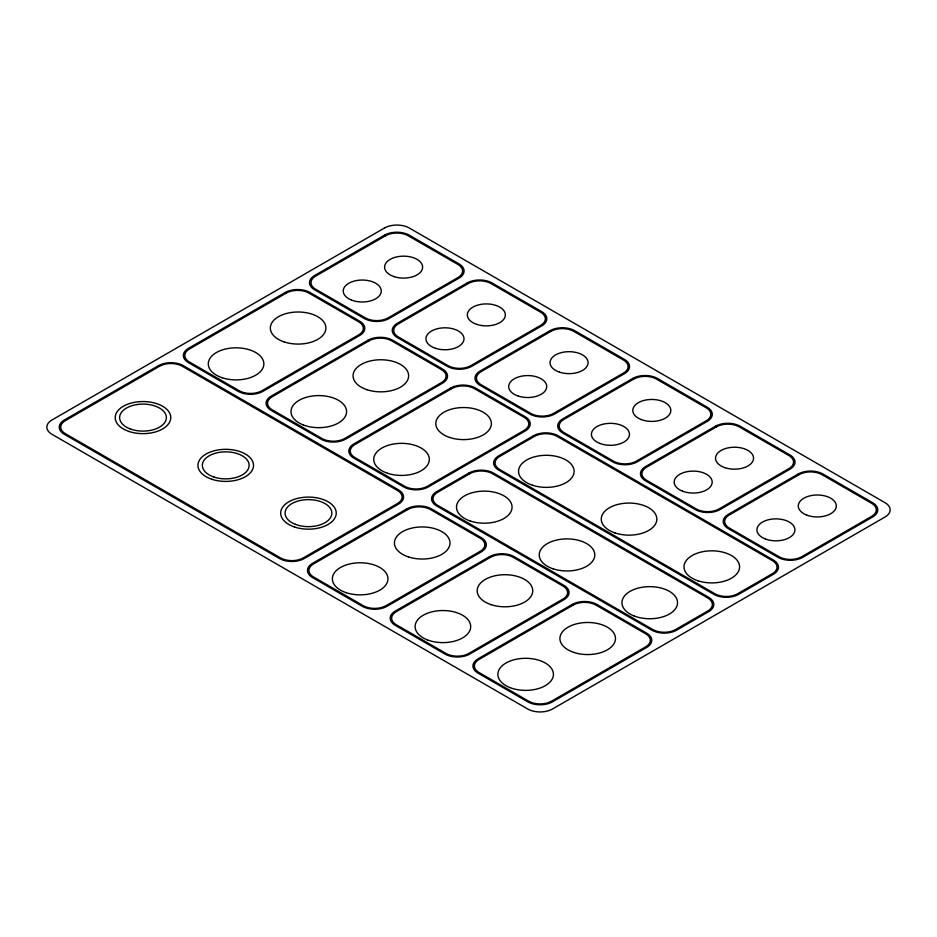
<?xml version="1.0" encoding="UTF-8"?>
<svg xmlns="http://www.w3.org/2000/svg" width="937" height="937" viewBox="0 0 937 937"><rect width="100%" height="100%" fill="white"/><g stroke="black" fill="none" stroke-linecap="round" stroke-linejoin="round"><path stroke-width="1.41" d="M384.475 228.019L51.98 419.987A17.545 10.131 0 0 0 51.98 434.311L527.707 708.981A17.545 10.131 0 0 0 552.525 708.981L885.02 517.013A17.545 10.131 0 0 0 885.02 502.689L409.293 228.019A17.545 10.131 0 0 0 384.475 228.019M158.505 365.653L64.384 419.987A17.545 10.131 0 0 0 64.384 434.311L279.495 558.511A17.545 10.131 0 0 0 304.326 558.511L398.436 504.176A17.545 10.131 0 0 0 398.436 489.84L183.324 365.653A17.545 10.131 0 0 0 158.505 365.653M285.188 292.508L188.489 348.341A17.545 10.131 0 0 0 188.489 362.666L238.139 391.326A17.545 10.131 0 0 0 262.957 391.326L359.656 335.505A17.545 10.131 0 0 0 359.656 321.168L310.006 292.508A17.545 10.131 0 0 0 285.188 292.508M384.475 235.187L314.668 275.49A17.545 10.131 0 0 0 314.668 289.826L364.306 318.486A17.545 10.131 0 0 0 389.124 318.486L458.931 278.184A17.545 10.131 0 0 0 458.931 263.847L409.293 235.187A17.545 10.131 0 0 0 384.475 235.187M159.536 366.25L65.426 420.584A16.093 9.288 0 0 0 65.426 433.714L280.538 557.913A16.093 9.288 0 0 0 303.283 557.913L397.393 503.579A16.093 9.288 0 0 0 397.393 490.438L182.282 366.25A16.093 9.288 0 0 0 159.536 366.25M286.218 293.105L189.532 348.939A16.093 9.288 0 0 0 189.532 362.069L239.169 390.729A16.093 9.288 0 0 0 261.915 390.729L358.613 334.907A16.093 9.288 0 0 0 358.613 321.766L308.976 293.105A16.093 9.288 0 0 0 286.218 293.105M385.505 235.784L315.699 276.087A16.093 9.288 0 0 0 315.699 289.228L365.336 317.889A16.093 9.288 0 0 0 388.094 317.889L457.9 277.586A16.093 9.288 0 0 0 457.9 264.445L408.263 235.784A16.093 9.288 0 0 0 385.505 235.784M367.925 340.272L271.226 396.105A17.545 10.131 0 0 0 271.226 410.429L320.864 439.09A17.545 10.131 0 0 0 345.694 439.09L442.381 383.268A17.545 10.131 0 0 0 442.381 368.932L392.744 340.272A17.545 10.131 0 0 0 367.925 340.272M467.212 282.951L397.393 323.253A17.545 10.131 0 0 0 397.393 337.589L447.043 366.25A17.545 10.131 0 0 0 471.861 366.25L541.668 325.947A17.545 10.131 0 0 0 541.668 311.611L492.03 282.951A17.545 10.131 0 0 0 467.212 282.951M368.955 340.869L272.257 396.702A16.093 9.288 0 0 0 272.257 409.832L321.906 438.493A16.093 9.288 0 0 0 344.652 438.493L441.35 382.671A16.093 9.288 0 0 0 441.35 369.529L391.713 340.869A16.093 9.288 0 0 0 368.955 340.869M468.242 283.548L398.436 323.851A16.093 9.288 0 0 0 398.436 336.992L448.073 365.653A16.093 9.288 0 0 0 470.831 365.653L540.637 325.35A16.093 9.288 0 0 0 540.637 312.208L490.988 283.548A16.093 9.288 0 0 0 468.242 283.548M450.662 388.047L353.963 443.869A17.545 10.131 0 0 0 353.963 458.205L403.601 486.865A17.545 10.131 0 0 0 428.42 486.865L525.118 431.032A17.545 10.131 0 0 0 525.118 416.707L475.481 388.047A17.545 10.131 0 0 0 450.662 388.047M549.937 330.726L480.131 371.029A17.545 10.131 0 0 0 480.131 385.353L529.78 414.013A17.545 10.131 0 0 0 554.599 414.013L624.405 373.711A17.545 10.131 0 0 0 624.405 359.386L574.768 330.726A17.545 10.131 0 0 0 549.937 330.726M451.693 388.644L354.994 444.466A16.093 9.288 0 0 0 354.994 457.607L404.643 486.268A16.093 9.288 0 0 0 427.389 486.268L524.088 430.434A16.093 9.288 0 0 0 524.088 417.305L474.45 388.644A16.093 9.288 0 0 0 451.693 388.644M550.979 331.323L481.173 371.626A16.093 9.288 0 0 0 481.173 384.756L530.81 413.416A16.093 9.288 0 0 0 553.568 413.416L623.374 373.113A16.093 9.288 0 0 0 623.374 359.984L573.725 331.323A16.093 9.288 0 0 0 550.979 331.323M406.705 508.955L312.595 563.289A17.545 10.131 0 0 0 312.595 577.614L362.232 606.274A17.545 10.131 0 0 0 387.063 606.274L481.173 551.94A17.545 10.131 0 0 0 481.173 537.615L431.524 508.955A17.545 10.131 0 0 0 406.705 508.955M468.758 473.126L436.701 491.632A17.545 10.131 0 0 0 436.701 505.968L651.812 630.156A17.545 10.131 0 0 0 676.631 630.156L708.688 611.65A17.545 10.131 0 0 0 708.688 597.326L493.576 473.126A17.545 10.131 0 0 0 468.758 473.126M533.399 435.81L498.753 455.815A17.545 10.131 0 0 0 498.753 470.14L713.865 594.339A17.545 10.131 0 0 0 738.684 594.339L773.33 574.334A17.545 10.131 0 0 0 773.33 559.998L558.218 435.81A17.545 10.131 0 0 0 533.399 435.81M632.674 378.489L562.868 418.792A17.545 10.131 0 0 0 562.868 433.128L612.517 461.777A17.545 10.131 0 0 0 637.336 461.777L707.142 421.474A17.545 10.131 0 0 0 707.142 407.15L657.505 378.489A17.545 10.131 0 0 0 632.674 378.489M407.736 509.552L313.626 563.887A16.093 9.288 0 0 0 313.626 577.016L363.275 605.677A16.093 9.288 0 0 0 386.021 605.677L480.131 551.343A16.093 9.288 0 0 0 480.131 538.213L430.493 509.552A16.093 9.288 0 0 0 407.736 509.552M469.788 473.724L437.731 492.23A16.093 9.288 0 0 0 437.731 505.371L652.843 629.559A16.093 9.288 0 0 0 675.6 629.559L707.658 611.053A16.093 9.288 0 0 0 707.658 597.923L492.546 473.724A16.093 9.288 0 0 0 469.788 473.724M534.43 436.408L499.784 456.413A16.093 9.288 0 0 0 499.784 469.542L714.896 593.742A16.093 9.288 0 0 0 737.653 593.742L772.299 573.737A16.093 9.288 0 0 0 772.299 560.595L557.187 436.408A16.093 9.288 0 0 0 534.43 436.408M633.717 379.087L563.91 419.389A16.093 9.288 0 0 0 563.91 432.531L613.548 461.191A16.093 9.288 0 0 0 636.293 461.191L706.111 420.877A16.093 9.288 0 0 0 706.111 407.747L656.462 379.087A16.093 9.288 0 0 0 633.717 379.087M489.442 556.719L395.332 611.053A17.545 10.131 0 0 0 395.332 625.389L444.97 654.049A17.545 10.131 0 0 0 469.788 654.049L563.91 599.715A17.545 10.131 0 0 0 563.91 585.379L514.261 556.719A17.545 10.131 0 0 0 489.442 556.719M715.411 426.253L645.605 466.556A17.545 10.131 0 0 0 645.605 480.892L695.242 509.552A17.545 10.131 0 0 0 720.073 509.552L789.879 469.25A17.545 10.131 0 0 0 789.879 454.913L740.23 426.253A17.545 10.131 0 0 0 715.411 426.253M490.473 557.316L396.363 611.65A16.093 9.288 0 0 0 396.363 624.792L446.012 653.452A16.093 9.288 0 0 0 468.758 653.452L562.868 599.118A16.093 9.288 0 0 0 562.868 585.976L513.23 557.316A16.093 9.288 0 0 0 490.473 557.316M716.454 426.85L646.635 467.153A16.093 9.288 0 0 0 646.635 480.294L696.285 508.955A16.093 9.288 0 0 0 719.03 508.955L788.837 468.652A16.093 9.288 0 0 0 788.837 455.511L739.199 426.85A16.093 9.288 0 0 0 716.454 426.85M572.179 604.482L478.069 658.816A17.545 10.131 0 0 0 478.069 673.153L527.707 701.813A17.545 10.131 0 0 0 552.525 701.813L646.635 647.479A17.545 10.131 0 0 0 646.635 633.143L596.998 604.482A17.545 10.131 0 0 0 572.179 604.482M798.148 474.028L728.342 514.331A17.545 10.131 0 0 0 728.342 528.655L777.979 557.316A17.545 10.131 0 0 0 802.798 557.316L872.616 517.013A17.545 10.131 0 0 0 872.616 502.689L822.967 474.028A17.545 10.131 0 0 0 798.148 474.028M573.21 605.079L479.1 659.414A16.093 9.288 0 0 0 479.1 672.555L528.737 701.216A16.093 9.288 0 0 0 551.495 701.216L645.605 646.881A16.093 9.288 0 0 0 645.605 633.74L595.967 605.079A16.093 9.288 0 0 0 573.21 605.079M799.179 474.626L729.373 514.928A16.093 9.288 0 0 0 729.373 528.058L779.022 556.719A16.093 9.288 0 0 0 801.767 556.719L871.574 516.416A16.093 9.288 0 0 0 871.574 503.286L821.936 474.626A16.093 9.288 0 0 0 799.179 474.626M129.868 428.783A23.402 13.516 0 0 0 166.329 418.558A23.402 13.516 0 0 0 132.761 405.452A23.402 13.516 0 0 0 129.868 428.783M214.023 477.062A23.402 13.516 0 0 0 249.125 465.361A23.402 13.516 0 0 0 214.023 453.66A23.402 13.516 0 0 0 214.023 477.062M295.342 524.322A23.402 13.516 0 0 0 331.803 514.097A23.402 13.516 0 0 0 298.235 500.979A23.402 13.516 0 0 0 295.342 524.322M394.102 276.638A19.009 10.975 0 0 0 422.622 267.127A19.009 10.975 0 0 0 394.102 257.628A19.009 10.975 0 0 0 394.102 276.638M476.828 324.401A19.009 10.975 0 0 0 505.348 314.902A19.009 10.975 0 0 0 476.828 305.392A19.009 10.975 0 0 0 476.828 324.401M559.565 372.176A19.009 10.975 0 0 0 588.085 362.666A19.009 10.975 0 0 0 559.565 353.155A19.009 10.975 0 0 0 559.565 372.176M641.154 419.518A19.009 10.975 0 0 0 670.775 411.214A19.009 10.975 0 0 0 643.508 400.556A19.009 10.975 0 0 0 641.154 419.518M725.039 467.704A19.009 10.975 0 0 0 753.559 458.205A19.009 10.975 0 0 0 725.039 448.694A19.009 10.975 0 0 0 725.039 467.704M806.628 515.057A19.009 10.975 0 0 0 836.249 506.753A19.009 10.975 0 0 0 808.971 496.095A19.009 10.975 0 0 0 806.628 515.057M765.26 538.939A19.009 10.975 0 0 0 794.881 530.635A19.009 10.975 0 0 0 767.602 519.976A19.009 10.975 0 0 0 765.26 538.939M351.574 300.109A19.009 10.975 0 0 0 381.207 291.794A19.009 10.975 0 0 0 353.928 281.147A19.009 10.975 0 0 0 351.574 300.109M435.471 348.295A19.009 10.975 0 0 0 463.991 338.784A19.009 10.975 0 0 0 435.471 329.274A19.009 10.975 0 0 0 435.471 348.295M518.196 396.058A19.009 10.975 0 0 0 546.716 386.548A19.009 10.975 0 0 0 518.196 377.049A19.009 10.975 0 0 0 518.196 396.058M599.785 443.412A19.009 10.975 0 0 0 629.406 435.096A19.009 10.975 0 0 0 602.14 424.438A19.009 10.975 0 0 0 599.785 443.412M682.523 491.175A19.009 10.975 0 0 0 712.143 482.871A19.009 10.975 0 0 0 684.877 472.213A19.009 10.975 0 0 0 682.523 491.175M284.227 341.935A27.794 16.046 0 0 0 325.9 328.032A27.794 16.046 0 0 0 284.227 314.141A27.794 16.046 0 0 0 284.227 341.935M366.953 389.698A27.794 16.046 0 0 0 408.637 375.807A27.794 16.046 0 0 0 366.953 361.905A27.794 16.046 0 0 0 366.953 389.698M449.69 437.462A27.794 16.046 0 0 0 491.375 423.571A27.794 16.046 0 0 0 449.69 409.68A27.794 16.046 0 0 0 449.69 437.462M532.427 485.225A27.794 16.046 0 0 0 574.112 471.334A27.794 16.046 0 0 0 532.427 457.443A27.794 16.046 0 0 0 532.427 485.225M615.164 533.001A27.794 16.046 0 0 0 656.849 519.098A27.794 16.046 0 0 0 615.164 505.207A27.794 16.046 0 0 0 615.164 533.001M697.901 580.764A27.794 16.046 0 0 0 739.586 566.873A27.794 16.046 0 0 0 697.901 552.971A27.794 16.046 0 0 0 697.901 580.764M634.162 615.984A27.794 16.046 0 0 0 677.463 603.838A27.794 16.046 0 0 0 637.605 588.26A27.794 16.046 0 0 0 634.162 615.984M553.111 568.818A27.794 16.046 0 0 0 594.796 554.927A27.794 16.046 0 0 0 553.111 541.036A27.794 16.046 0 0 0 553.111 568.818M470.374 521.054A27.794 16.046 0 0 0 512.059 507.163A27.794 16.046 0 0 0 470.374 493.272A27.794 16.046 0 0 0 470.374 521.054M387.637 473.29A27.794 16.046 0 0 0 429.322 459.399A27.794 16.046 0 0 0 387.637 445.497A27.794 16.046 0 0 0 387.637 473.29M303.225 424.918A27.794 16.046 0 0 0 346.514 412.772A27.794 16.046 0 0 0 306.657 397.194A27.794 16.046 0 0 0 303.225 424.918M222.174 377.752A27.794 16.046 0 0 0 263.859 363.861A27.794 16.046 0 0 0 222.174 349.969A27.794 16.046 0 0 0 222.174 377.752M408.321 556.883A27.794 16.046 0 0 0 450.006 542.991A27.794 16.046 0 0 0 408.321 529.089A27.794 16.046 0 0 0 408.321 556.883M491.058 604.646A27.794 16.046 0 0 0 532.743 590.755A27.794 16.046 0 0 0 491.058 576.864A27.794 16.046 0 0 0 491.058 604.646M573.795 652.41A27.794 16.046 0 0 0 615.48 638.519A27.794 16.046 0 0 0 573.795 624.628A27.794 16.046 0 0 0 573.795 652.41M510.068 687.629A27.794 16.046 0 0 0 553.357 675.495A27.794 16.046 0 0 0 513.499 659.917A27.794 16.046 0 0 0 510.068 687.629M427.331 639.866A27.794 16.046 0 0 0 470.62 627.72A27.794 16.046 0 0 0 430.762 612.142A27.794 16.046 0 0 0 427.331 639.866M346.268 592.711A27.794 16.046 0 0 0 387.953 578.808A27.794 16.046 0 0 0 346.268 564.917A27.794 16.046 0 0 0 346.268 592.711M211.832 479.264A27.794 16.046 0 0 0 253.517 465.361A27.794 16.046 0 0 0 211.832 451.47A27.794 16.046 0 0 0 211.832 479.264M294.569 527.027A27.794 16.046 0 0 0 336.242 513.136A27.794 16.046 0 0 0 294.569 499.234A27.794 16.046 0 0 0 294.569 527.027M129.095 431.488A27.794 16.046 0 0 0 170.78 417.597A27.794 16.046 0 0 0 129.095 403.706A27.794 16.046 0 0 0 129.095 431.488"/></g></svg>
